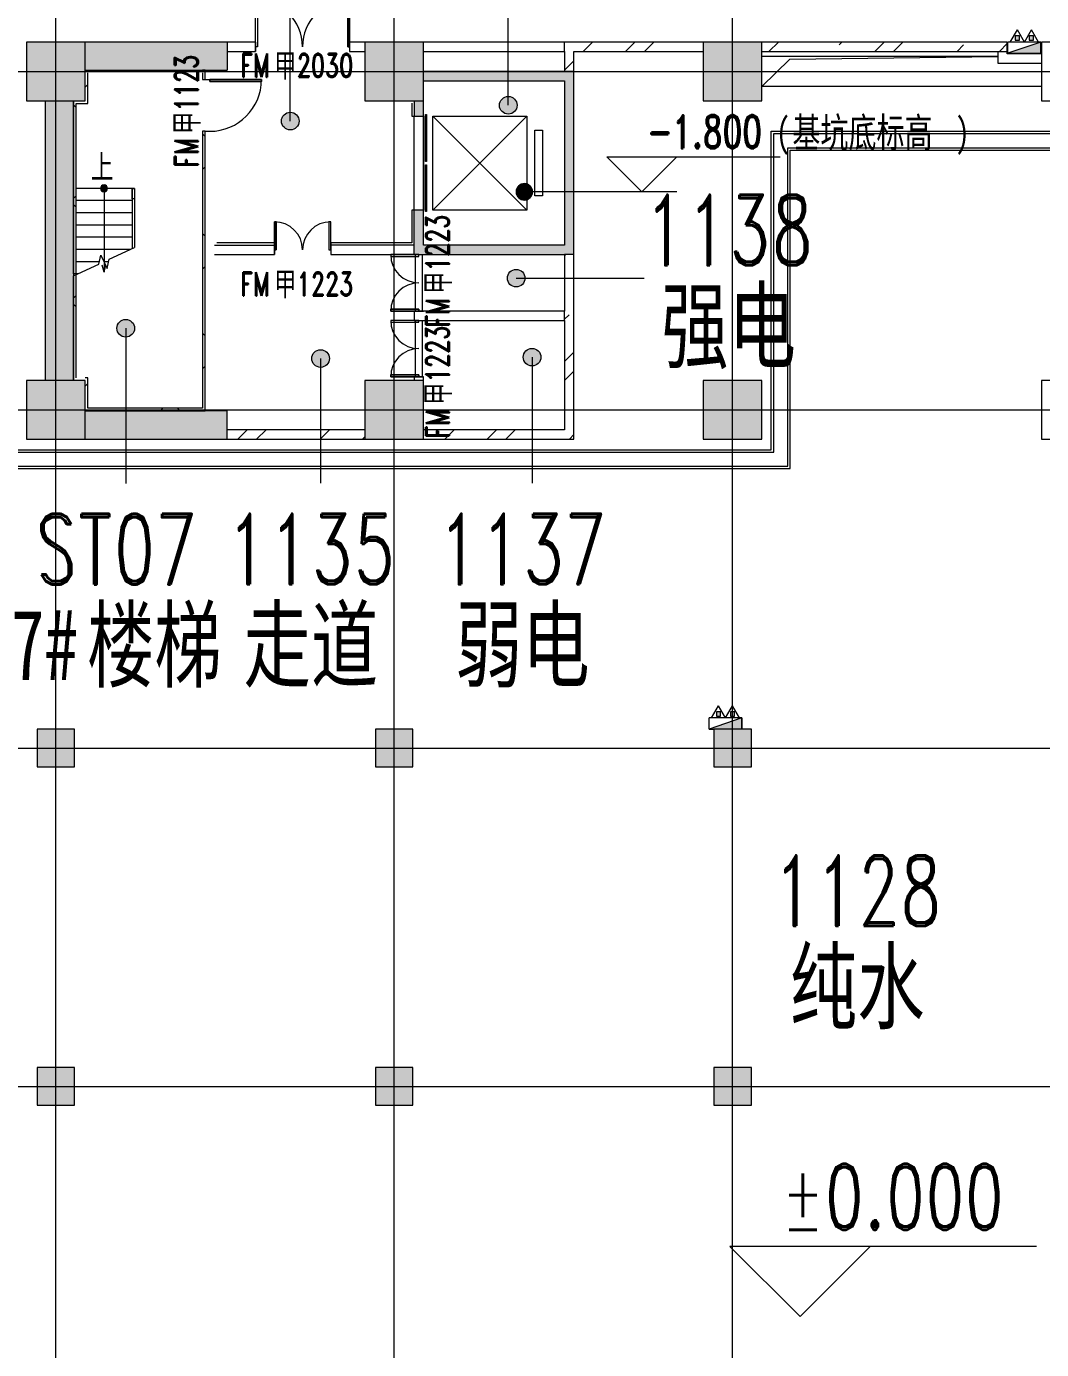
# Model space of a CAD drawing. Header units: millimetres. Extents: x -76632 to 443185, y -33181 to 192400.
# Drawn here: x 179375 to 200975, y 88000 to 116156 of the extents above; entities that cross this region are included whole.
import ezdxf

# ---------------------------------------------------------------- set-up
doc = ezdxf.new("R2010")
doc.units = ezdxf.units.MM
doc.linetypes.add('架空线', pattern=[3.97, 2.38, -1.59])
doc.linetypes.add('轴网线', pattern=[22.04, 18.38, -1.83, 0, -1.83])
doc.layers.get('0').update_dxf_attribs({"color": 8})
doc.layers.get('Defpoints').update_dxf_attribs({"color": 8})
for name, color, linetype, lineweight in [('A-ANNO-DIMS', 8, 'Continuous', 9), ('A-ANNO-NOTE', 8, 'Continuous', 5), ('A-AREA-IDEN', 8, 'Continuous', 9), ('A-DETL-GENF', 8, 'Continuous', 18), ('A-DETL-MBND', 8, 'Continuous', 5), ('A-DOOR', 8, 'Continuous', 5), ('A-DOOR-IDEN', 8, 'Continuous', 9), ('A-DOOR-OPNG', 8, 'Continuous', 5), ('A-FLOR', 8, 'Continuous', 5), ('A-FLOR-HRAL', 8, 'Continuous', 5), ('A-GENM', 8, 'Continuous', 5), ('A-WALL', 8, 'Continuous', 5), ('A-WALL-PATT', 8, 'Continuous', 9), ('M-EQPM', 8, 'Continuous', 5), ('S-BEAM', 8, 'Continuous', 5), ('S-COLS', 8, 'Continuous', 5), ('S-GRID', 8, 'Continuous', 9), ('S-STRS', 8, 'Continuous', 5), ('S-STRS-MBND', 8, 'Continuous', 5)]:
    doc.layers.add(name, color=color, linetype=linetype, lineweight=lineweight)
doc.styles.add('RomanD', font='romand__.ttf', dxfattribs={"width": 0.7, "height": 1500})
doc.styles.add('RomanD_1', font='romand__.ttf', dxfattribs={"width": 0.7, "height": 500})
doc.styles.add('RomanD_2', font='romand__.ttf', dxfattribs={"width": 0.7, "height": 700})
doc.styles.add('RomanD_3', font='romand__.ttf', dxfattribs={"width": 0.7, "height": 1400})
doc.styles.add('RomanD_6', font='romand__.ttf', dxfattribs={"width": 0.65, "height": 350})
doc.styles.add('仿宋', font='simfang.ttf', dxfattribs={"width": 0.7, "height": 500})
doc.styles.add('仿宋_2', font='simfang.ttf', dxfattribs={"width": 0.7, "height": 1500})
doc.styles.add('仿宋_4', font='simfang.ttf', dxfattribs={"width": 0.7, "height": 625})
doc.styles.add('微软雅黑', font='Microsoft YaHei.ttf', dxfattribs={"width": 0.7, "height": 500})
doc.dimstyles.new('0_5', dxfattribs={"dimscale": 304.8, "dimtxt": 351.251157, "dimasz": 0, "dimexe": 0.82021, "dimexo": 0.0625, "dimgap": 0, "dimtad": 1, "dimdec": 0, "dimzin": 0, "dimdsep": 46, "dimtxsty": 'RomanD_6', "dimblk1": 'NONE', "dimblk2": 'NONE', "dimsah": 1, "dimcen": 0.09, "dimazin": 0, "dimtfac": 1, "dimtdec": 4, "dimtix": 1, "dimtmove": 0, "dimatfit": 3, "dimfxl": 0.82021, "dimfxlon": 1, "dimtvp": 1, "dimtolj": 1, "dimtzin": 0, "dimlwd": 18, "dimlwe": 18, "dimarcsym": 2})
pattern_1 = [(45, (-4e-09, 0), (-1325.825, 1325.825), []), (45, (-4e-09, 400), (-1325.825, 1325.825), []), (45, (-4e-09, 1300), (-1325.825, 1325.825), [1875, -625])]
pattern_2 = [(45, (-4e-09, 0), (-1060.66, 1060.66), []), (135, (-4e-09, 0), (-1060.66, -1060.66), [])]

# ---------------------------------------------------------------- blocks, each defined once
blk = doc.blocks.new('X-ST-F3-01-C-001_HLP2_rvt-1-LAY-1F-1_500-A')
at = {"layer": 'S-COLS', "true_color": 0x808080}
for points in [[(180625, 114575), (180625, 115825), (179375, 115825), (179375, 114575), (180375, 114575)], [(187773, 114575), (187825, 114575), (187825, 115825), (186575, 115825), (186575, 114575), (187625, 114575)], [(193775, 114575), (195025, 114575), (195025, 115825), (193775, 115825), (193775, 114875)], [(180110, 107375), (180625, 107375), (180625, 108625), (179375, 108625), (179375, 107375), (179775, 107375)], [(186575, 107375), (187825, 107375), (187825, 108625), (186575, 108625), (186575, 107750)], [(194941, 107375), (195025, 107375), (195025, 108625), (193775, 108625), (193775, 107375), (194768, 107375)], [(180211, 100400), (180400, 100400), (180400, 101200), (179600, 101200), (179600, 100400)], [(187600, 100400), (187600, 101200), (186800, 101200), (186800, 100400)], [(194800, 100400), (194800, 101200), (194000, 101200), (194000, 100400)], [(180400, 93200), (180400, 94000), (179600, 94000), (179600, 93200), (179800, 93200)], [(187600, 93200), (187600, 94000), (186800, 94000), (186800, 93200)], [(194000, 93200), (194800, 93200), (194800, 94000), (194000, 94000), (194000, 93474)]]:
    blk.add_hatch(color=8, dxfattribs=at).paths.add_polyline_path(points, flags=0)
at = {"layer": 'S-COLS', "color": 7, "lineweight": 9}
for p, q in [((180625, 115825), (179375, 115825)), ((179375, 115825), (179375, 114575)), ((180625, 114575), (180625, 115825)), ((187825, 115825), (186575, 115825)), ((186575, 115825), (186575, 114575)), ((187825, 114575), (187825, 115825)), ((195025, 115825), (193775, 115825)), ((193775, 115825), (193775, 114575)), ((195025, 114575), (195025, 115825)), ((202225, 115825), (200975, 115825)), ((200975, 115825), (200975, 114575)), ((179375, 114575), (180625, 114575)), ((186575, 114575), (187825, 114575)), ((193775, 114575), (195025, 114575)), ((200975, 114575), (202225, 114575)), ((180625, 108625), (179375, 108625)), ((179375, 108625), (179375, 107375)), ((180625, 107375), (180625, 108625)), ((187825, 108625), (186575, 108625)), ((186575, 108625), (186575, 107375)), ((187825, 107375), (187825, 108625)), ((195025, 108625), (193775, 108625)), ((193775, 108625), (193775, 107375)), ((195025, 107375), (195025, 108625)), ((202225, 108625), (200975, 108625)), ((200975, 108625), (200975, 107375)), ((179375, 107375), (180625, 107375)), ((186575, 107375), (187825, 107375)), ((193775, 107375), (195025, 107375)), ((200975, 107375), (202225, 107375)), ((180400, 101200), (179600, 101200)), ((179600, 101200), (179600, 100400)), ((180400, 100400), (180400, 101200)), ((187600, 101200), (186800, 101200)), ((186800, 101200), (186800, 100400)), ((187600, 100400), (187600, 101200)), ((194800, 101200), (194000, 101200)), ((194000, 101200), (194000, 100400)), ((194800, 100400), (194800, 101200)), ((179600, 100400), (180400, 100400)), ((186800, 100400), (187600, 100400)), ((194000, 100400), (194800, 100400)), ((180400, 94000), (179600, 94000)), ((179600, 94000), (179600, 93200)), ((180400, 93200), (180400, 94000)), ((187600, 94000), (186800, 94000)), ((186800, 94000), (186800, 93200)), ((187600, 93200), (187600, 94000)), ((194800, 94000), (194000, 94000)), ((194000, 94000), (194000, 93200)), ((194800, 93200), (194800, 94000)), ((179600, 93200), (180400, 93200)), ((186800, 93200), (187600, 93200)), ((194000, 93200), (194800, 93200))]:
    blk.add_line(p, q, dxfattribs=at)
blk = doc.blocks.new('顶部扶栏类型 - 顶部扶栏_内部_-1135271-LAY-1F-1_500-A')
at = {"layer": 'A-FLOR-HRAL', "lineweight": 15}
for p, q in [((181625, 112710), (181675, 112710)), ((181625, 112490), (181625, 112710)), ((181675, 112710), (181675, 112490)), ((181675, 112490), (181625, 112490))]:
    blk.add_line(p, q, dxfattribs=at)
blk = doc.blocks.new('顶部扶栏类型 - 顶部扶栏_内部_-V20-LAY-1F-1_500-A')
at = {"layer": 'A-FLOR-HRAL', "lineweight": 15}
for p, q in [((181675, 112710), (181625, 112710)), ((181625, 112710), (181625, 111430)), ((181675, 112710), (181675, 111453)), ((181625, 111430), (181675, 111453))]:
    blk.add_line(p, q, dxfattribs=at)
blk = doc.blocks.new('上楼梯路径-C - 顺砌剖面-1864285-LAY-1F-1_500-A')
at = {"layer": 'A-DETL-GENF', "true_color": 0x808080}
blk.add_hatch(color=8, dxfattribs=at).paths.add_polyline_path([(0, -75), (19, -72), (53, -53), (72, -19), (72, 19), (53, 53), (19, 72), (-19, 72), (-53, 53), (-65, 38), (-75, 0), (-65, -37), (-37, -65), (-19, -72)], flags=0)
at = {"layer": 'A-DETL-GENF'}
for p, q in [((0, 0), (0, -75)), ((0, -75), (0, -1780)), ((0, -1780), (-39, -1635)), ((0, -1780), (39, -1635))]:
    blk.add_line(p, q, dxfattribs=at)
for start, end in [(90, 270), (270, 90)]:
    blk.add_arc((0, 0), 75, start, end, dxfattribs=at)
blk = doc.blocks.new('AR-F3-00-STA-001_HLP2_rvt-1-LAY-1F-1_500-A')
at = {"layer": 'S-STRS', "lineweight": 15}
for p, q in [((180950, 112710), (180431, 112710)), ((181100, 112710), (180950, 112710)), ((181625, 112710), (181100, 112710)), ((181625, 112450), (180431, 112450)), ((181625, 112190), (180431, 112190)), ((181625, 111930), (180431, 111930)), ((181625, 111670), (180431, 111670)), ((181583, 111410), (180431, 111410)), ((180925, 111150), (180431, 111150)), ((181125, 111150), (181025, 111150)), ((180375, 110890), (180375, 110847)), ((180467, 110890), (180375, 110890))]:
    blk.add_line(p, q, dxfattribs=at)
at = {"layer": 'S-STRS', "linetype": '架空线', "lineweight": 15}
for p, q in [((180950, 112710), (180431, 112710)), ((181100, 112710), (180950, 112710)), ((181625, 112710), (181100, 112710)), ((181625, 112450), (180431, 112450)), ((181625, 112190), (180431, 112190)), ((181625, 111930), (180431, 111930)), ((181625, 111670), (180431, 111670)), ((181583, 111410), (180431, 111410)), ((180925, 111150), (180431, 111150)), ((181125, 111150), (181025, 111150)), ((180467, 110890), (180375, 110890))]:
    blk.add_line(p, q, dxfattribs=at)
at = {"layer": 'S-STRS-MBND', "lineweight": 15}
for p, q in [((180912, 111097), (180959, 111292)), ((180959, 111292), (181091, 111008)), ((181138, 111203), (181675, 111453)), ((180375, 110847), (180912, 111097)), ((181091, 111008), (181138, 111203))]:
    blk.add_line(p, q, dxfattribs=at)
at = {"lineweight": 15}
blk.add_blockref('上楼梯路径-C - 顺砌剖面-1864285-LAY-1F-1_500-A', (181025, 112710), dxfattribs=at)
at = {"color": 2, "lineweight": 15, "true_color": 0xffff00}
for name in ['顶部扶栏类型 - 顶部扶栏_内部_-1135271-LAY-1F-1_500-A', '顶部扶栏类型 - 顶部扶栏_内部_-V20-LAY-1F-1_500-A']:
    blk.add_blockref(name, (0, 0), dxfattribs=at)
at = {"layer": 'A-ANNO-NOTE', "color": 7, "lineweight": 15, "insert": (180748, 113420), "char_height": 500, "width": 673.42, "attachment_point": 1, "style": '仿宋'}
blk.add_mtext('\\f仿宋|b0|i0|c134|p49|;\\W.7;上', dxfattribs=at)
blk = doc.blocks.new('双扇平开防火门_带观察窗 - FM甲2030-4642932-LAY-1F-1_500-A')
at = {"layer": 'A-DOOR'}
for p, q in [((-960, 0), (-1000, 0)), ((-1000, 0), (-1000, -1000)), ((-1000, 0), (-960, 0)), ((-1000, -600), (-1000, 0)), ((-960, -1000), (-960, 0)), ((-960, 0), (-960, -600)), ((960, -1000), (960, 0)), ((960, 0), (1000, 0)), ((1000, 0), (1000, -1000)), ((960, 0), (1000, 0)), ((960, -600), (960, 0)), ((1000, 0), (1000, -600)), ((-1000, -800), (-1000, -600)), ((-1000, -1000), (-1000, -800)), ((-960, -600), (-960, -800)), ((-960, -800), (-960, -1000)), ((960, -800), (960, -600)), ((960, -1000), (960, -800)), ((1000, -600), (1000, -800)), ((1000, -800), (1000, -1000)), ((-1000, -1000), (-960, -1000)), ((-960, -1000), (-1000, -1000)), ((1000, -1000), (960, -1000)), ((1000, -1000), (960, -1000))]:
    blk.add_line(p, q, dxfattribs=at)
for centre, start, end in [((-1000, 0), 270, 360), ((1000, 0), 180, 270)]:
    blk.add_arc(centre, 1000, start, end, dxfattribs=at)
at = {"layer": 'A-DOOR-OPNG'}
for p, q in [((-1000, -100), (-1000, 100)), ((1000, -100), (1000, 100))]:
    blk.add_line(p, q, dxfattribs=at)
blk = doc.blocks.new('单扇平开防火门_带观察窗 - FM甲1123-4703329-LAY-1F-1_500-A')
at = {"layer": 'A-DOOR'}
for p, q in [((510, -1100), (510, 0)), ((550, 0), (510, 0)), ((510, 0), (510, -700)), ((550, -700), (550, 0)), ((510, 0), (550, 0)), ((550, 0), (550, -1100)), ((510, -700), (510, -900)), ((550, -900), (550, -700)), ((510, -900), (510, -1100)), ((550, -1100), (510, -1100)), ((510, -1100), (550, -1100)), ((550, -1100), (550, -900))]:
    blk.add_line(p, q, dxfattribs=at)
blk.add_arc((550, 0), 1100, 180, 270, dxfattribs=at)
at = {"layer": 'A-DOOR-OPNG'}
for p, q in [((-550, 100), (-550, -100)), ((550, 99), (550, -100))]:
    blk.add_line(p, q, dxfattribs=at)
blk = doc.blocks.new('电梯门_客梯 - 2T洁净货梯-4055745-LAY-1F-1_500-A')
at = {"layer": 'A-DOOR'}
for p, q in [((-1035, -160), (-1035, -140)), ((-1035, -140), (-35, -140)), ((-35, -160), (-1035, -160)), ((-1000, -100), (1000, -100)), ((-35, -140), (-35, -160)), ((35, -160), (35, -140)), ((35, -140), (1035, -140)), ((1035, -160), (35, -160)), ((1035, -140), (1035, -160)), ((1000, -300), (-1000, -2300)), ((-1000, -300), (1000, -2300)), ((-1000, -2300), (-1000, -300)), ((-1000, -300), (1000, -300)), ((1000, -300), (1000, -2300)), ((1000, -2300), (-1000, -2300)), ((-700, -2630), (-700, -2465)), ((-700, -2465), (700, -2465)), ((700, -2465), (700, -2630)), ((700, -2630), (-700, -2630))]:
    blk.add_line(p, q, dxfattribs=at)
blk = doc.blocks.new('双扇平开防火门_带观察窗 - FM甲1223-4642740-LAY-1F-1_500-A')
at = {"layer": 'A-DOOR'}
for p, q in [((-600, 0), (-600, 600)), ((-600, 600), (-560, 600)), ((-600, 600), (-600, 400)), ((-560, 600), (-600, 600)), ((-560, 600), (-560, 0)), ((-560, 400), (-560, 600)), ((600, 600), (560, 600)), ((560, 600), (560, 0)), ((600, 600), (560, 600)), ((560, 600), (560, 400)), ((600, 0), (600, 600)), ((600, 400), (600, 600)), ((-600, 400), (-600, 200)), ((-560, 200), (-560, 400)), ((560, 400), (560, 200)), ((600, 200), (600, 400)), ((-600, 200), (-600, 0)), ((-560, 0), (-600, 0)), ((-600, 0), (-560, 0)), ((-560, 0), (-560, 200)), ((560, 200), (560, 0)), ((560, 0), (600, 0)), ((560, 0), (600, 0)), ((600, 0), (600, 200))]:
    blk.add_line(p, q, dxfattribs=at)
for centre, start, end in [((-600, 0), 0, 90), ((600, 0), 90, 180)]:
    blk.add_arc(centre, 600, start, end, dxfattribs=at)
at = {"layer": 'A-DOOR-OPNG'}
for p, q in [((-600, 100), (-600, -100)), ((-600, 70), (600, 70)), ((600, 100), (600, -100)), ((-600, -80), (600, -80))]:
    blk.add_line(p, q, dxfattribs=at)
blk = doc.blocks.new('双扇平开防火门_带观察窗 - FM甲1223-4643343-LAY-1F-1_500-A')
at = {"layer": 'A-DOOR'}
for p, q in [((-600, 0), (-600, 600)), ((-600, 600), (-560, 600)), ((-600, 600), (-600, 400)), ((-560, 600), (-600, 600)), ((-560, 600), (-560, 0)), ((-560, 400), (-560, 600)), ((600, 600), (560, 600)), ((560, 600), (560, 0)), ((600, 600), (560, 600)), ((560, 600), (560, 400)), ((600, 0), (600, 600)), ((600, 400), (600, 600)), ((-600, 400), (-600, 200)), ((-560, 200), (-560, 400)), ((560, 400), (560, 200)), ((600, 200), (600, 400)), ((-600, 200), (-600, 0)), ((-560, 0), (-600, 0)), ((-600, 0), (-560, 0)), ((-560, 0), (-560, 200)), ((560, 200), (560, 0)), ((560, 0), (600, 0)), ((560, 0), (600, 0)), ((600, 0), (600, 200))]:
    blk.add_line(p, q, dxfattribs=at)
for centre, start, end in [((-600, 0), 0, 90), ((600, 0), 90, 180)]:
    blk.add_arc(centre, 600, start, end, dxfattribs=at)
at = {"layer": 'A-DOOR-OPNG'}
for p, q in [((-600, 100), (-600, -100)), ((600, 100), (600, -100))]:
    blk.add_line(p, q, dxfattribs=at)
blk = doc.blocks.new('楼板洞口 - 楼板洞口-无翻边-V39-LAY-1F-1_500-A')
at = {"layer": 'A-GENM'}
for p, q in [((0, 650), (5020, 650)), ((0, 0), (595, 585)), ((595, 585), (5020, 639)), ((5950, 0), (0, 0))]:
    blk.add_line(p, q, dxfattribs=at)
blk = doc.blocks.new('室内消火栓箱_带灭火器__左右式_ - SG24D65-P-4294461-LAY-1F-1_500-A')
at = {"layer": 'A-DETL-GENF', "lineweight": 5}
blk.add_hatch(color=256, dxfattribs=at).paths.add_polyline_path([(-350, -240), (350, 0), (-350, 0), (-350, -128)], flags=0)
h = blk.add_hatch(color=256, dxfattribs=at)
h.paths.add_polyline_path([(-105, -370), (-105, -280), (-195, -280), (-195, -370)], flags=0)
h.paths.add_polyline_path([(195, -370), (195, -280), (105, -280), (105, -370)], flags=0)
for p, q in [((350, 0), (-350, 0)), ((-350, -240), (350, 0)), ((-350, -240), (-350, 0)), ((-350, 0), (-350, -240)), ((-350, -240), (350, 0)), ((350, 0), (-350, 0)), ((-350, -240), (350, -240)), ((-300, -240), (-150, -500)), ((-105, -280), (-195, -280)), ((-195, -280), (-195, -370)), ((0, -240), (-150, -500)), ((-105, -370), (-105, -280)), ((0, -240), (150, -500)), ((195, -280), (105, -280)), ((105, -280), (105, -370)), ((300, -240), (150, -500)), ((195, -370), (195, -280)), ((-195, -370), (-105, -370)), ((105, -370), (195, -370))]:
    blk.add_line(p, q, dxfattribs=at)
at = {"layer": 'M-EQPM'}
blk.add_line((350, 0), (350, -240), dxfattribs=at)
blk = doc.blocks.new('室内消火栓箱_带灭火器__左右式_ - SG24D65-P-V94-LAY-1F-1_500-A')
at = {"layer": 'A-DETL-GENF', "lineweight": 5}
blk.add_hatch(color=256, dxfattribs=at).paths.add_polyline_path([(350, 0), (-350, 0), (-350, -240), (250, -34)], flags=0)
h = blk.add_hatch(color=256, dxfattribs=at)
h.paths.add_polyline_path([(195, -370), (195, -280), (105, -280), (105, -370)], flags=0)
h.paths.add_polyline_path([(-105, -370), (-105, -280), (-195, -280), (-195, -370)], flags=0)
for p, q in [((-350, -240), (350, 0)), ((-350, -240), (-350, 0)), ((-350, 0), (-350, -240)), ((-350, -240), (350, 0)), ((350, 0), (250, 0)), ((350, 0), (250, 0)), ((-350, -240), (350, -240)), ((-300, -240), (-150, -500)), ((-105, -280), (-195, -280)), ((-195, -280), (-195, -370)), ((0, -240), (-150, -500)), ((-105, -370), (-105, -280)), ((0, -240), (150, -500)), ((195, -280), (105, -280)), ((105, -280), (105, -370)), ((300, -240), (150, -500)), ((195, -370), (195, -280)), ((-195, -370), (-105, -370)), ((105, -370), (195, -370))]:
    blk.add_line(p, q, dxfattribs=at)
at = {"layer": 'M-EQPM'}
blk.add_line((350, 0), (350, -240), dxfattribs=at)
blk = doc.blocks.new('高程点-说明仿宋-0_5 - 高程点-说明仿宋-0_5-2951203-LAY-1F-1_500-A')
at = {"layer": 'A-ANNO-NOTE', "lineweight": 9}
h = blk.add_hatch(color=256, dxfattribs=at)
edge = h.paths.add_edge_path(flags=0)
edge.add_arc((-5, 0), 0.35, 0, 180)
edge.add_arc((-5, 0), 0.35, 180, 360)
at = {"layer": 'A-ANNO-NOTE', "lineweight": 18}
for p, q in [((-1.493, 1.493), (5.883, 1.493)), ((0, 0), (-1.493, 1.493)), ((0, 0), (1.493, 1.493)), ((1.493, 0), (-5, 0))]:
    blk.add_line(p, q, dxfattribs=at)
for start, end in [(360, 180), (180, 360)]:
    blk.add_arc((-5, 0), 0.35, start, end, dxfattribs=at)
blk = doc.blocks.new('高程点-说明仿宋-2 - 高程点-说明仿宋-2-1141479-LAY-1F-1_500-A')
at = {"layer": 'A-ANNO-NOTE', "lineweight": 18}
for p, q in [((10.062, 2.987), (-2.987, 2.987)), ((0, 0), (-2.987, 2.987)), ((0, 0), (2.987, 2.987))]:
    blk.add_line(p, q, dxfattribs=at)
blk = doc.blocks.new('*D1431')
at = {"layer": 'A-ANNO-DIMS', "color": 0, "lineweight": 18, "transparency": 16777216}
for p, q in [((19261, 131300), (19742, 131300)), ((19492, 130200), (19492, 131300)), ((19261, 130200), (19742, 130200)), ((259200, 4470), (259200, 4951)), ((264000, 4470), (264000, 4951)), ((259200, 4701), (264000, 4701))]:
    blk.add_line(p, q, dxfattribs=at)
at = {"layer": 'Defpoints', "color": 0, "transparency": 16777216}
for p in [(19242, 131300), (19492, 131300), (19242, 130200), (264000, 4701), (259200, 4451), (264000, 4451)]:
    blk.add_point(p, dxfattribs=at)
at = {"layer": 'A-ANNO-DIMS', "color": 0, "lineweight": 18, "transparency": 16777216, "insert": (19317, 130750), "char_height": 350, "width": 972.7, "attachment_point": 5, "rotation": 90, "style": 'RomanD_6'}
blk.add_mtext('\\A1;1100', dxfattribs=at)
at = {"layer": 'A-ANNO-DIMS', "color": 0, "lineweight": 18, "transparency": 16777216, "insert": (261600, 4876), "char_height": 350, "width": 972.7, "attachment_point": 5, "style": 'RomanD_6'}
blk.add_mtext('\\A1;4800', dxfattribs=at)
blk = doc.blocks.new('_None')
blk = doc.blocks.new('*D1432')
at = {"layer": 'A-ANNO-DIMS', "color": 0, "lineweight": 18, "transparency": 16777216}
for p, q in [((19261, 133750), (19742, 133750)), ((19492, 131300), (19492, 133750)), ((19261, 131300), (19742, 131300)), ((260638, 2650), (261119, 2650)), ((260869, 1700), (260869, 2650)), ((261100, 1700), (260619, 1700))]:
    blk.add_line(p, q, dxfattribs=at)
at = {"layer": 'Defpoints', "color": 0, "transparency": 16777216}
for p in [(19242, 133750), (19492, 133750), (19242, 131300), (260619, 2650), (260869, 2650), (261119, 1700)]:
    blk.add_point(p, dxfattribs=at)
at = {"layer": 'A-ANNO-DIMS', "color": 0, "lineweight": 18, "transparency": 16777216, "char_height": 350, "attachment_point": 5, "rotation": 90, "style": 'RomanD_6'}
for s, insert, width in [('\\A1;2450', (19317, 132525), 972.7), ('\\A1;950', (260694, 2175), 729.52)]:
    blk.add_mtext(s, dxfattribs=dict(at, insert=insert, width=width))

msp = doc.modelspace()

# ---------------------------------------------------------------- hatches: boundary and pattern name
at = {"layer": 'A-AREA-IDEN', "lineweight": 18, "transparency": 33554687}
h = msp.add_hatch(color=256, dxfattribs=at)
edge = h.paths.add_edge_path(flags=0)
edge.add_arc((189627.8, 114478.7), 187.5, 0, 360)
h = msp.add_hatch(color=256, dxfattribs=at)
edge = h.paths.add_edge_path(flags=0)
edge.add_arc((184988.8, 114142.2), 187.5, 0, 360)
h = msp.add_hatch(color=256, dxfattribs=at)
edge = h.paths.add_edge_path(flags=0)
edge.add_arc((189795.7, 110799.9), 187.5, 0, 360)
h = msp.add_hatch(color=256, dxfattribs=at)
edge = h.paths.add_edge_path(flags=0)
edge.add_arc((181487.2, 109734), 187.5, 0, 360)
h = msp.add_hatch(color=256, dxfattribs=at)
edge = h.paths.add_edge_path(flags=0)
edge.add_arc((185633.3, 109089.5), 187.5, 0, 360)
h = msp.add_hatch(color=256, dxfattribs=at)
edge = h.paths.add_edge_path(flags=0)
edge.add_arc((190133.3, 109118.6), 187.5, 0, 360)
at = {"layer": 'A-WALL-PATT', "lineweight": 5, "transparency": 33554687}
for points in [[(183645, 115225), (183645, 115825), (180625, 115825), (180625, 115225), (183375, 115225)], [(190825, 115000), (191025, 115000), (191025, 115200), (187825, 115200), (187825, 115000)], [(191025, 111500), (191025, 115000), (190825, 115000), (190825, 111500)], [(180375, 108625), (180375, 114575), (179775, 114575), (179775, 108625), (180325.3, 108625)], [(188726.6, 111300), (191025, 111300), (191025, 111500), (187825, 111500), (187825, 111300)], [(180625, 107375), (183645, 107375), (183645, 107975), (180625, 107975), (180625, 107428.6)]]:
    msp.add_hatch(color=256, dxfattribs=at).paths.add_polyline_path(points, flags=0)
h = msp.add_hatch(dxfattribs=at)
h.set_pattern_fill('FP_10', color=256, style=0, pattern_type=2)
h.set_pattern_definition(pattern_1)
h.paths.add_polyline_path([(191025, 115200), (191025, 115825), (190825, 115825), (190825, 115200)], flags=0)
h = msp.add_hatch(dxfattribs=at)
h.set_pattern_fill('FP_10', color=256, style=0, pattern_type=2)
h.set_pattern_definition(pattern_1)
h.paths.add_polyline_path([(218600, 115625), (218600, 115825), (216625, 115825), (216625, 115625), (216843.7, 115625)], flags=0)
h.paths.add_polyline_path([(214645, 115625), (214645, 115825), (209425, 115825), (209425, 115625), (214272.6, 115625)], flags=0)
h.paths.add_polyline_path([(208175, 115625), (208175, 115825), (202225, 115825), (202225, 115625), (202918.8, 115625)], flags=0)
h.paths.add_polyline_path([(196396.4, 115625), (200245, 115625), (200245, 115825), (195025, 115825), (195025, 115625), (195946.1, 115625)], flags=0)
h.paths.add_polyline_path([(193775, 115625), (193775, 115825), (191025, 115825), (191025, 115625), (191565.1, 115625)], flags=0)
h = msp.add_hatch(dxfattribs=at)
h.set_pattern_fill('FP_11', color=256, style=0, pattern_type=2)
h.set_pattern_definition(pattern_2)
h.paths.add_polyline_path([(180681, 114575), (180681, 115169), (180625, 115169), (180625, 114575)], flags=0)
h = msp.add_hatch(dxfattribs=at)
h.set_pattern_fill('FP_11', color=256, style=0, pattern_type=2)
h.set_pattern_definition(pattern_2)
h.paths.add_polyline_path([(183119, 108031), (183175, 108031), (183175, 113925), (183119, 113925), (183119, 108946.5)], flags=0)
h.paths.add_polyline_path([(183119, 115025), (183175, 115025), (183175, 115225), (183119, 115225), (183119, 115127.3)], flags=0)
h = msp.add_hatch(dxfattribs=at)
h.set_pattern_fill('FP_11', color=256, style=0, pattern_type=2)
h.set_pattern_definition(pattern_2)
h.paths.add_polyline_path([(180431, 108625), (180431, 110873), (180375, 110846.9), (180375, 108625)], flags=0)
h.paths.add_polyline_path([(180410, 110890), (180431, 110890), (180431, 114575), (180375, 114575), (180375, 110890)], flags=0)
h = msp.add_hatch(color=256, dxfattribs=at)
h.paths.add_polyline_path([(187825, 111300), (187825, 112250), (187625, 112250), (187625, 111300)], flags=0)
h.paths.add_polyline_path([(187732.7, 114250), (187825, 114250), (187825, 114575), (187625, 114575), (187625, 114250)], flags=0)
h = msp.add_hatch(dxfattribs=at)
h.set_pattern_fill('FP_10', color=256, style=0, pattern_type=2)
h.set_pattern_definition(pattern_1)
h.paths.add_polyline_path([(191025, 107375), (191025, 111300), (190825, 111300), (190825, 107375)], flags=0)
h = msp.add_hatch(dxfattribs=at)
h.set_pattern_fill('FP_11', color=256, style=0, pattern_type=2)
h.set_pattern_definition(pattern_2)
h.paths.add_polyline_path([(180681, 108031), (180681, 108681), (180625, 108681), (180625, 108031)], flags=0)
h = msp.add_hatch(dxfattribs=at)
h.set_pattern_fill('FP_11', color=256, style=0, pattern_type=2)
h.set_pattern_definition(pattern_2)
h.paths.add_polyline_path([(183119, 107975), (183175, 107975), (183175, 108031), (180625, 108031), (180625, 107975), (181259.1, 107975)], flags=0)
h = msp.add_hatch(dxfattribs=at)
h.set_pattern_fill('FP_10', color=256, style=0, pattern_type=2)
h.set_pattern_definition(pattern_1)
h.paths.add_polyline_path([(179375, 107375), (179375, 107575), (178825, 107575), (178825, 107375), (178925, 107375)], flags=0)
h = msp.add_hatch(dxfattribs=at)
h.set_pattern_fill('FP_10', color=256, style=0, pattern_type=2)
h.set_pattern_definition(pattern_1)
h.paths.add_polyline_path([(187825, 107375), (190825, 107375), (190825, 107575), (187825, 107575), (187825, 107562.5)], flags=0)
h.paths.add_polyline_path([(186575, 107375), (186575, 107575), (183645, 107575), (183645, 107375)], flags=0)

# ---------------------------------------------------------------- linework, layer by layer
at = {"layer": 'A-AREA-IDEN', "lineweight": 18, "transparency": 33554687}
for p, q in [((189627.8, 114478.7), (189627.8, 118380.5)), ((184988.8, 114142.2), (184983.1, 117002)), ((189795.7, 110799.9), (192520.5, 110799.9)), ((181487.2, 109734), (181487.2, 106431.7)), ((185633.3, 109089.5), (185633.3, 106435.9)), ((190133.3, 109118.6), (190133.3, 106435.9))]:
    msp.add_line(p, q, dxfattribs=at)
for centre in [(189627.8, 114478.7), (184988.8, 114142.2), (189795.7, 110799.9), (181487.2, 109734), (185633.3, 109089.5), (190133.3, 109118.6)]:
    msp.add_circle(centre, 187.5, dxfattribs=at)
at = {"layer": 'A-DETL-MBND', "transparency": 33554687}
for p, q in [((187625, 112250), (187625, 114250)), ((187825, 114250), (187825, 112250))]:
    msp.add_line(p, q, dxfattribs=at)
at = {"layer": 'A-FLOR', "transparency": 33554687}
for p, q in [((195025, 115525), (200045, 115525)), ((200975, 114875), (195025, 114875)), ((187825, 112250), (187825, 114250))]:
    msp.add_line(p, q, dxfattribs=at)
at = {"layer": 'A-WALL', "lineweight": 9, "transparency": 33554687}
for p, q in [((183645, 115825), (180625, 115825)), ((184250, 115825), (183645, 115825)), ((183645, 115825), (183645, 115225)), ((184250, 115625), (184250, 115825)), ((186575, 115825), (186250, 115825)), ((186250, 115825), (186250, 115625)), ((193775, 115825), (187825, 115825)), ((200245, 115825), (195025, 115825)), ((200245, 115625), (200245, 115825)), ((183645, 115625), (184250, 115625)), ((186250, 115625), (186575, 115625)), ((187825, 115625), (190825, 115625)), ((190825, 115625), (190825, 115200)), ((191025, 115200), (191025, 115625)), ((191025, 115625), (193775, 115625)), ((195025, 115625), (200045, 115625)), ((200045, 115625), (200045, 115375)), ((200245, 115575), (200245, 115625)), ((200975, 115575), (200245, 115575)), ((180625, 115225), (183175, 115225)), ((183175, 115025), (183175, 115225)), ((183375, 115225), (183645, 115225)), ((191025, 115200), (187825, 115200)), ((190825, 115200), (191025, 115200)), ((191025, 107375), (191025, 115200)), ((200045, 115375), (200975, 115375)), ((187825, 115000), (190825, 115000)), ((190825, 115000), (190825, 111500)), ((179775, 114575), (179775, 108625)), ((180375, 110890), (180375, 114575)), ((187625, 114575), (187625, 114250)), ((187825, 114250), (187825, 114575)), ((187625, 114250), (187825, 114250)), ((183175, 108031), (183175, 113925)), ((187825, 112250), (187625, 112250)), ((187625, 111500), (187625, 112250)), ((187825, 111500), (187825, 112250)), ((183375, 111500), (184650, 111500)), ((184650, 111300), (184650, 111500)), ((185850, 111500), (185850, 111300)), ((187625, 111500), (185850, 111500)), ((190825, 111500), (187825, 111500)), ((183375, 111300), (184650, 111300)), ((185850, 111300), (190825, 111300)), ((190825, 111300), (190825, 110100)), ((180375, 108625), (180375, 110846.9)), ((190825, 110100), (187625, 110100)), ((187625, 110100), (187625, 109900)), ((187625, 109900), (190825, 109900)), ((190825, 109900), (190825, 107575)), ((187625, 108700), (187625, 108625)), ((187825, 108700), (187625, 108700)), ((187825, 108625), (187825, 108700)), ((183175, 107975), (180625, 107975)), ((183645, 107975), (183375, 107975)), ((183645, 107375), (183645, 107975)), ((186575, 107575), (183645, 107575)), ((190825, 107575), (187825, 107575)), ((180625, 107375), (186575, 107375)), ((187825, 107375), (191025, 107375))]:
    msp.add_line(p, q, dxfattribs=at)
at = {"layer": 'A-WALL', "transparency": 33554687}
for p, q in [((190825, 115625), (190825, 115825)), ((200045, 115625), (200245, 115625)), ((180681, 114519), (180681, 115169)), ((183175, 115225), (183119, 115225)), ((183119, 115169), (183119, 115025)), ((183175, 115225), (183375, 115225)), ((183119, 115025), (183175, 115025)), ((180375, 114575), (180375, 110890)), ((180431, 110890), (180431, 114519)), ((180431, 114519), (180681, 114519)), ((187575, 114525), (187575, 114250)), ((187575, 114250), (187625, 114250)), ((183119, 113925), (183119, 108031)), ((183175, 113925), (183119, 113925)), ((187625, 112250), (187575, 112250)), ((187575, 112250), (187575, 111550)), ((184650, 111550), (183425, 111550)), ((184650, 111500), (184650, 111550)), ((187575, 111550), (185850, 111550)), ((185850, 111550), (185850, 111500)), ((187625, 111300), (187625, 111500)), ((191025, 111300), (190825, 111300)), ((180375, 110846.9), (180375, 108625)), ((180431, 108681), (180431, 110873)), ((190825, 109900), (190825, 110100)), ((180681, 108681), (180625, 108681)), ((180681, 108031), (180681, 108681)), ((180625, 107975), (183175, 107975)), ((183119, 108031), (180681, 108031)), ((183175, 107975), (183175, 108031)), ((183375, 107975), (183175, 107975))]:
    msp.add_line(p, q, dxfattribs=at)
at = {"layer": 'S-BEAM', "transparency": 33554687}
for p, q in [((195225, 113925), (218600, 113925)), ((195225, 107150), (195225, 113925)), ((195275, 113875), (218550, 113875)), ((195275, 107100), (195275, 113875)), ((195575, 113575), (218250, 113575)), ((195575, 106800), (195575, 113575)), ((195625, 113525), (218200, 113525)), ((195625, 106750), (195625, 113525)), ((155350, 107150), (195225, 107150)), ((155350, 107100), (195275, 107100)), ((155350, 106800), (195575, 106800)), ((155350, 106750), (195625, 106750))]:
    msp.add_line(p, q, dxfattribs=at)
at = {"layer": 'S-GRID', "linetype": '轴网线', "transparency": 33554687}
for p, q in [((180000, -17706.2), (180000, 174400)), ((187200, -17706.2), (187200, 174400)), ((194400, -17706.2), (194400, 174400)), ((-16000, 115200), (308800, 115200)), ((-16000, 108000), (308800, 108000)), ((-16000, 100800), (308800, 100800)), ((-16000, 93600), (308800, 93600))]:
    msp.add_line(p, q, dxfattribs=at)

# ---------------------------------------------------------------- block references
at = {"lineweight": 5, "transparency": 33554687}
for name in ['X-ST-F3-01-C-001_HLP2_rvt-1-LAY-1F-1_500-A', 'AR-F3-00-STA-001_HLP2_rvt-1-LAY-1F-1_500-A']:
    msp.add_blockref(name, (0, 0), dxfattribs=at)
at = {"layer": 'A-ANNO-NOTE', "lineweight": 18, "transparency": 33554687, "xscale": 500, "yscale": 500, "zscale": 500}
for name, p in [('高程点-说明仿宋-0_5 - 高程点-说明仿宋-0_5-2951203-LAY-1F-1_500-A', (192470.5, 112636.8)), ('高程点-说明仿宋-2 - 高程点-说明仿宋-2-1141479-LAY-1F-1_500-A', (195837.4, 88700.2))]:
    msp.add_blockref(name, p, dxfattribs=at)
at = {"layer": 'A-DOOR', "transparency": 33554687}
for name, p, rotation in [('双扇平开防火门_带观察窗 - FM甲2030-4642932-LAY-1F-1_500-A', (185250, 115725), 180), ('单扇平开防火门_带观察窗 - FM甲1123-4703329-LAY-1F-1_500-A', (183275, 114475), 90), ('电梯门_客梯 - 2T洁净货梯-4055745-LAY-1F-1_500-A', (187725, 113250), 90), ('双扇平开防火门_带观察窗 - FM甲1223-4642740-LAY-1F-1_500-A', (187725, 110700), 90), ('双扇平开防火门_带观察窗 - FM甲1223-4642740-LAY-1F-1_500-A', (187725, 109300), 90)]:
    msp.add_blockref(name, p, dxfattribs=dict(at, rotation=rotation))
msp.add_blockref('双扇平开防火门_带观察窗 - FM甲1223-4643343-LAY-1F-1_500-A', (185250, 111400), dxfattribs=at)
at = {"layer": 'A-GENM', "transparency": 33554687}
msp.add_blockref('楼板洞口 - 楼板洞口-无翻边-V39-LAY-1F-1_500-A', (195025, 114875), dxfattribs=at)
at = {"layer": 'M-EQPM', "transparency": 33554687, "rotation": 180}
for name, p in [('室内消火栓箱_带灭火器__左右式_ - SG24D65-P-4294461-LAY-1F-1_500-A', (200610, 115585)), ('室内消火栓箱_带灭火器__左右式_ - SG24D65-P-V94-LAY-1F-1_500-A', (194250, 101200))]:
    msp.add_blockref(name, p, dxfattribs=at)

# ---------------------------------------------------------------- texts
at = {"layer": 'A-ANNO-NOTE', "lineweight": 9, "transparency": 33554687, "attachment_point": 1}
for s, insert, char_height, width, style in [('-1.800', (192592.1, 114265.6), 700, 3310.969, 'RomanD_2'), ('\\f仿宋|b0|i0|c134|p49|;\\W.7;(', (195325.6, 114213.3), 625, 420.886, '仿宋_4'), ('基坑底标高', (195672.9, 114213.3), 625, 4208.859, '仿宋_4'), ('\\f仿宋|b0|i0|c134|p49|;\\W.7;)', (199145.5, 114213.3), 625, 420.886, '仿宋_4'), ('±0.000', (195434.2, 91949.2), 1400, 6481.643, 'RomanD_3')]:
    msp.add_mtext(s, dxfattribs=dict(at, insert=insert, char_height=char_height, width=width, style=style))
at = {"layer": 'A-AREA-IDEN', "transparency": 33554687, "char_height": 1500, "attachment_point": 1}
for s, insert, width, style in [('1138', (192520.5, 112573.6), 4826.159, 'RomanD'), ('强电', (192884, 110539.5), 3928.269, '仿宋_2'), ('ST07', (179559.2, 105782), 4657.804, 'RomanD'), ('1135', (183631.3, 105786.2), 4826.159, 'RomanD'), ('1137', (188131.3, 105786.2), 4826.159, 'RomanD'), ('楼梯', (180664.7, 103747.8), 3928.269, '仿宋_2'), ('走道', (183994.8, 103752), 3928.269, '仿宋_2'), ('弱电', (188494.8, 103752), 3928.269, '仿宋_2'), ('7#', (179044.2, 103747.8), 1964.134, '仿宋_2'), ('1128', (195256.7, 98515.1), 4826.159, 'RomanD'), ('纯水', (195620.2, 96480.9), 3928.269, '仿宋_2')]:
    msp.add_mtext(s, dxfattribs=dict(at, insert=insert, width=width, style=style))
at = {"layer": 'A-DOOR-IDEN', "transparency": 33554687, "char_height": 500, "attachment_point": 1, "rotation": 90}
for s, insert, width, style in [('1123', (182528.5, 114354), 1683.544, 'RomanD_1'), ('\\f微软雅黑|b0|i0|c134|p34|;\\W.7;甲', (182528.5, 113867.8), 589.24, '微软雅黑'), ('FM', (182528.5, 113150.1), 869.831, 'RomanD_1'), ('1223', (187872, 110952.2), 1683.544, 'RomanD_1'), ('\\f微软雅黑|b0|i0|c134|p34|;\\W.7;甲', (187872, 110466), 589.24, '微软雅黑'), ('FM', (187872, 109748.3), 869.831, 'RomanD_1'), ('1223', (187872, 108589.8), 1683.544, 'RomanD_1'), ('\\f微软雅黑|b0|i0|c134|p34|;\\W.7;甲', (187872, 108103.6), 589.24, '微软雅黑'), ('FM', (187872, 107385.9), 869.831, 'RomanD_1')]:
    msp.add_mtext(s, dxfattribs=dict(at, insert=insert, width=width, style=style))
at = {"layer": 'A-DOOR-IDEN', "transparency": 33554687, "char_height": 500, "attachment_point": 1}
for s, insert, width, style in [('FM', (183925.1, 115578), 869.831, 'RomanD_1'), ('\\f微软雅黑|b0|i0|c134|p34|;\\W.7;甲', (184642.8, 115578), 589.24, '微软雅黑'), ('2030', (185129, 115578), 1683.544, 'RomanD_1'), ('\\f微软雅黑|b0|i0|c134|p34|;\\W.7;甲', (184642.8, 110926.2), 589.24, '微软雅黑'), ('FM', (183925.1, 110926.2), 869.831, 'RomanD_1'), ('1223', (185129, 110926.2), 1683.544, 'RomanD_1')]:
    msp.add_mtext(s, dxfattribs=dict(at, insert=insert, width=width, style=style))

# ---------------------------------------------------------------- dimensions: what is measured, and where the dimension line sits
at = {"layer": 'A-ANNO-DIMS', "lineweight": 18, "transparency": 33554687}
for base, p1, p2, override, picture, middle in [((19492.1, 133750), (19242.1, 131300), (19242.1, 133750), {"dimpost": '<>', "dimfxl": 2450}, '*D1432', (19317.1, 132525)), ((19492.1, 131300), (19242.1, 130200), (19242.1, 131300), {"dimpost": '<>', "dimfxl": 1100}, '*D1431', (19317.1, 130750))]:
    dim = msp.add_linear_dim(base=base, p1=p1, p2=p2, angle=90, dimstyle='0_5', override=override, dxfattribs=at)
    dim.commit()
    dim.dimension.update_dxf_attribs({"geometry": picture, "text_midpoint": middle})

doc.saveas('drawing.dxf')
